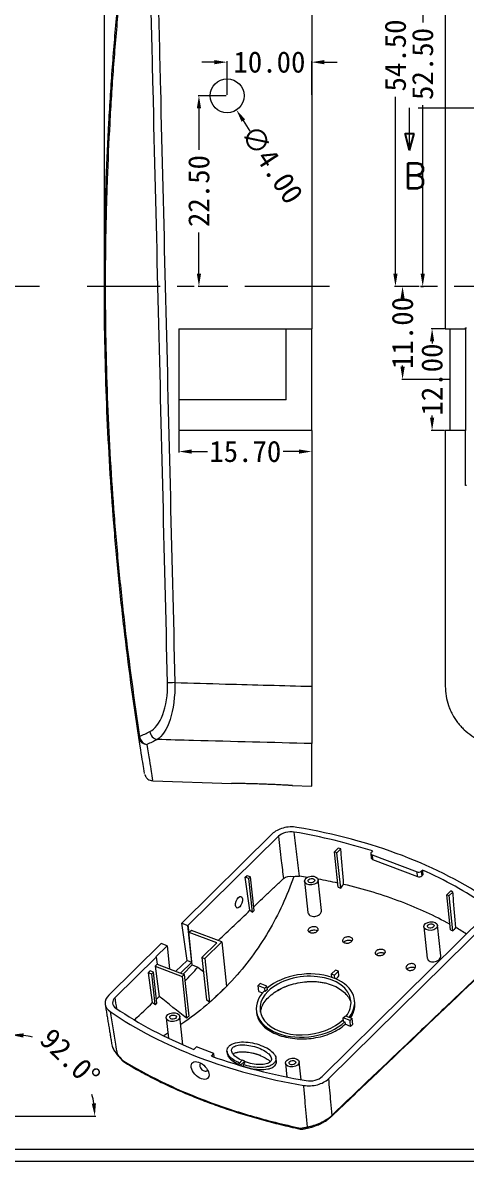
# Model space of a CAD drawing. Extents: x 25 to 585, y 188 to 465.
# Drawn here: x 164.3 to 216.7, y 188.1 to 322.5 of the extents above; entities that cross this region are included whole.
import ezdxf

# ---------------------------------------------------------------- set-up
doc = ezdxf.new("R2010")
doc.units = 0
doc.header["$MEASUREMENT"] = 0
doc.linetypes.add('PHANTOM', pattern=[2.5, 1.25, -0.25, 0.25, -0.25, 0.25, -0.25])
doc.layers.add('10', color=7, linetype='Continuous')
doc.layers.add('TOP', color=7, linetype='Continuous')
doc.styles.add('blockfont', font='simplex.shx', dxfattribs={"bigfont": 'bigfont'})
doc.dimstyles.new('1', dxfattribs={"dimtxt": 2.5, "dimasz": 1.5, "dimexe": 0.1, "dimexo": 0.1, "dimgap": 0.09, "dimtad": 0, "dimzin": 0, "dimdsep": 46, "dimtxsty": 'Standard', "dimcen": 0, "dimclrd": 4, "dimclre": 4, "dimclrt": 3, "dimadec": 1, "dimazin": 0, "dimtfac": 1, "dimtofl": 0, "dimtmove": 0, "dimatfit": 3, "dimfxl": 0.18, "dimtolj": 1, "dimtzin": 0, "dimlwd": 9, "dimlwe": 9, "dimarcsym": 0})

# ---------------------------------------------------------------- blocks, each defined once
blk = doc.blocks.new('ASSORTED_DRAFT4')
at = {"color": 13}
for p, q in [((235.38, 307.42, 235.38), (234.85, 309.42)), ((234.85, 309.42), (235.92, 309.42)), ((235.38, 307.42, 235.38), (235.92, 309.42))]:
    blk.add_line(p, q, dxfattribs=at)
blk = doc.blocks.new('*D101')
at = {"color": 4, "linetype": 'Continuous', "lineweight": 9}
for p, q in [((235.1, 343.87), (211.43, 343.87)), ((211.53, 342.37), (211.53, 322.5)), ((211.53, 292.87), (211.53, 312.74)), ((211.3, 291.37), (211.63, 291.37))]:
    blk.add_line(p, q, dxfattribs=at)
for points in [[(211.28, 342.37), (211.78, 342.37), (211.53, 343.87)], [(211.28, 292.87), (211.78, 292.87), (211.53, 291.37)]]:
    blk.add_solid(points, dxfattribs=at)
at = {"layer": 'Defpoints', "color": 0, "linetype": 'Continuous', "lineweight": 9}
for p in [(211.53, 343.87), (235.2, 343.87), (211.2, 291.37)]:
    blk.add_point(p, dxfattribs=at)
at = {"color": 3, "linetype": 'Continuous', "lineweight": 9, "insert": (211.53, 317.62), "char_height": 2.5, "attachment_point": 5, "rotation": 90}
blk.add_mtext('\\A1;52.50', dxfattribs=at)
blk = doc.blocks.new('*D103')
at = {"color": 4, "linetype": 'Continuous', "lineweight": 9}
for p, q in [((249.1, 345.87), (208.21, 345.87)), ((208.31, 344.37), (208.31, 323.5)), ((208.31, 292.87), (208.31, 313.74)), ((211.1, 291.37), (208.21, 291.37))]:
    blk.add_line(p, q, dxfattribs=at)
for points in [[(208.06, 344.37), (208.56, 344.37), (208.31, 345.87)], [(208.06, 292.87), (208.56, 292.87), (208.31, 291.37)]]:
    blk.add_solid(points, dxfattribs=at)
at = {"layer": 'Defpoints', "color": 0, "linetype": 'Continuous', "lineweight": 9}
for p in [(249.2, 345.87), (208.31, 291.37), (211.2, 291.37)]:
    blk.add_point(p, dxfattribs=at)
at = {"color": 3, "linetype": 'Continuous', "lineweight": 9, "insert": (208.31, 318.62), "char_height": 2.5, "attachment_point": 5, "rotation": 90}
blk.add_mtext('\\A1;54.50', dxfattribs=at)
blk = doc.blocks.new('*D108')
at = {"color": 4, "linetype": 'Continuous', "lineweight": 9}
for p, q in [((211.1, 291.37), (209.05, 291.37)), ((209.15, 289.87), (209.15, 289.71)), ((209.15, 281.87), (209.15, 282.03)), ((214.65, 280.37), (209.05, 280.37))]:
    blk.add_line(p, q, dxfattribs=at)
for points in [[(208.9, 289.87), (209.4, 289.87), (209.15, 291.37)], [(208.9, 281.87), (209.4, 281.87), (209.15, 280.37)]]:
    blk.add_solid(points, dxfattribs=at)
at = {"layer": 'Defpoints', "color": 0, "linetype": 'Continuous', "lineweight": 9}
for p in [(211.2, 291.37), (209.15, 280.37), (214.75, 280.37)]:
    blk.add_point(p, dxfattribs=at)
at = {"color": 3, "linetype": 'Continuous', "lineweight": 9, "insert": (209.15, 285.87), "char_height": 2.5, "attachment_point": 5, "rotation": 90}
blk.add_mtext('\\A1;11.00', dxfattribs=at)
blk = doc.blocks.new('*D109')
at = {"color": 4, "linetype": 'Continuous', "lineweight": 9}
for p, q in [((214.1, 286.37), (212.54, 286.37)), ((212.64, 284.87), (212.64, 284.62)), ((212.64, 275.87), (212.64, 276.11)), ((214.1, 274.37), (212.54, 274.37))]:
    blk.add_line(p, q, dxfattribs=at)
for points in [[(212.39, 284.87), (212.89, 284.87), (212.64, 286.37)], [(212.39, 275.87), (212.89, 275.87), (212.64, 274.37)]]:
    blk.add_solid(points, dxfattribs=at)
at = {"layer": 'Defpoints', "color": 0, "linetype": 'Continuous', "lineweight": 9}
for p in [(214.2, 286.37), (212.64, 274.37), (214.2, 274.37)]:
    blk.add_point(p, dxfattribs=at)
at = {"color": 3, "linetype": 'Continuous', "lineweight": 9, "insert": (212.64, 280.37), "char_height": 2.5, "attachment_point": 5, "rotation": 90}
blk.add_mtext('\\A1;12.00', dxfattribs=at)
blk = doc.blocks.new('*D122')
at = {"color": 4, "linetype": 'Continuous', "lineweight": 9}
blk.add_line((163.3, 193.43), (172.89, 193.43), dxfattribs=at)
for start, end in [(76.5782, 83.0347), (8.9653, 15.4218)]:
    blk.add_arc((163.2, 193.43), 9.6, start, end, dxfattribs=at)
for points in [[(164.35, 202.7), (164.37, 203.2), (162.86, 203.02)], [(172.92, 194.94), (172.43, 194.9), (172.79, 193.43)]]:
    blk.add_solid(points, dxfattribs=at)
at = {"layer": 'Defpoints', "color": 0, "linetype": 'Continuous', "lineweight": 9}
for p in [(162.63, 209.59), (171.45, 198.32), (157.98, 193.43), (163.2, 193.43), (163.2, 193.43)]:
    blk.add_point(p, dxfattribs=at)
at = {"color": 3, "linetype": 'Continuous', "lineweight": 9, "insert": (169.86, 200.33), "char_height": 2.5, "attachment_point": 5, "rotation": 316}
blk.add_mtext('\\A1;92.0°', dxfattribs=at)
blk = doc.blocks.new('*D123')
at = {"color": 4, "linetype": 'Continuous', "lineweight": 9}
for p, q in [((186.92, 317.83), (185.42, 317.83)), ((188.42, 313.97), (188.42, 317.93)), ((198.42, 313.97), (198.42, 317.93)), ((199.92, 317.83), (201.42, 317.83))]:
    blk.add_line(p, q, dxfattribs=at)
for points in [[(186.92, 318.08), (186.92, 317.58), (188.42, 317.83)], [(199.92, 318.08), (199.92, 317.58), (198.42, 317.83)]]:
    blk.add_solid(points, dxfattribs=at)
at = {"layer": 'Defpoints', "color": 0, "linetype": 'Continuous', "lineweight": 9}
for p in [(188.42, 317.83), (188.42, 313.87), (198.42, 313.87)]:
    blk.add_point(p, dxfattribs=at)
at = {"color": 3, "linetype": 'Continuous', "lineweight": 9, "insert": (193.42, 317.83), "char_height": 2.5, "attachment_point": 5}
blk.add_mtext('\\A1;10.00', dxfattribs=at)
blk = doc.blocks.new('*D124')
at = {"color": 4, "linetype": 'Continuous', "lineweight": 9}
for p, q in [((188.32, 313.87), (184.99, 313.87)), ((185.09, 312.37), (185.09, 307.5)), ((185.09, 292.87), (185.09, 297.74)), ((188.32, 291.37), (184.99, 291.37))]:
    blk.add_line(p, q, dxfattribs=at)
for points in [[(184.84, 312.37), (185.34, 312.37), (185.09, 313.87)], [(184.84, 292.87), (185.34, 292.87), (185.09, 291.37)]]:
    blk.add_solid(points, dxfattribs=at)
at = {"layer": 'Defpoints', "color": 0, "linetype": 'Continuous', "lineweight": 9}
for p in [(188.42, 313.87), (185.09, 291.37), (188.42, 291.37)]:
    blk.add_point(p, dxfattribs=at)
at = {"color": 3, "linetype": 'Continuous', "lineweight": 9, "insert": (185.09, 302.62), "char_height": 2.5, "attachment_point": 5, "rotation": 90}
blk.add_mtext('\\A1;22.50', dxfattribs=at)
blk = doc.blocks.new('*D125')
at = {"color": 4, "linetype": 'Continuous', "lineweight": 9}
blk.add_line((191.16, 309.69), (190.34, 310.94), dxfattribs=at)
blk.add_solid([(190.55, 311.08), (190.13, 310.8), (189.51, 312.2)], dxfattribs=at)
at = {"layer": 'Defpoints', "color": 0, "linetype": 'Continuous', "lineweight": 9}
for p in [(187.32, 315.54), (189.51, 312.2)]:
    blk.add_point(p, dxfattribs=at)
at = {"color": 3, "linetype": 'Continuous', "lineweight": 9, "insert": (193.72, 305.78), "char_height": 2.5, "attachment_point": 5, "rotation": 303.2637}
blk.add_mtext('\\A1;∅4.00', dxfattribs=at)
blk = doc.blocks.new('*D126')
at = {"color": 4, "linetype": 'Continuous', "lineweight": 9}
for p, q in [((182.72, 274.27), (182.72, 271.77)), ((198.42, 274.27), (198.42, 271.77)), ((184.22, 271.87), (186.1, 271.87)), ((196.92, 271.87), (195.03, 271.87))]:
    blk.add_line(p, q, dxfattribs=at)
for points in [[(184.22, 272.12), (184.22, 271.62), (182.72, 271.87)], [(196.92, 272.12), (196.92, 271.62), (198.42, 271.87)]]:
    blk.add_solid(points, dxfattribs=at)
at = {"layer": 'Defpoints', "color": 0, "linetype": 'Continuous', "lineweight": 9}
for p in [(182.72, 274.37), (198.42, 274.37), (182.72, 271.87)]:
    blk.add_point(p, dxfattribs=at)
at = {"color": 3, "linetype": 'Continuous', "lineweight": 9, "insert": (190.57, 271.87), "char_height": 2.5, "attachment_point": 5}
blk.add_mtext('\\A1;15.70', dxfattribs=at)
blk = doc.blocks.new('*D127')
at = {"color": 4, "linetype": 'Continuous', "lineweight": 9}
for p, q in [((173.92, 290.61), (173.92, 352.69)), ((175.42, 352.59), (181.29, 352.59)), ((196.92, 352.59), (191.05, 352.59)), ((198.42, 350.47), (198.42, 352.69))]:
    blk.add_line(p, q, dxfattribs=at)
for points in [[(175.42, 352.84), (175.42, 352.34), (173.92, 352.59)], [(196.92, 352.84), (196.92, 352.34), (198.42, 352.59)]]:
    blk.add_solid(points, dxfattribs=at)
at = {"layer": 'Defpoints', "color": 0, "linetype": 'Continuous', "lineweight": 9}
for p in [(173.92, 352.59), (198.42, 350.37), (173.92, 290.51)]:
    blk.add_point(p, dxfattribs=at)
at = {"color": 3, "linetype": 'Continuous', "lineweight": 9, "insert": (186.17, 352.59), "char_height": 2.5, "attachment_point": 5}
blk.add_mtext('\\A1;24.50', dxfattribs=at)

msp = doc.modelspace()

# ---------------------------------------------------------------- linework, layer by layer
at = {"color": 7, "linetype": 'Continuous', "lineweight": 9}
for p, q in [((26.831, 189.515), (319.989, 189.515)), ((25.422, 188.106), (321.398, 188.106))]:
    msp.add_line(p, q, dxfattribs=at)
at = {"layer": '10', "color": 7, "linetype": 'Continuous', "lineweight": 9}
for p, q in [((198.416, 338.577), (198.416, 286.368)), ((214.202, 338.577), (214.202, 286.368)), ((182.716, 286.368), (198.416, 286.368)), ((182.716, 286.368), (182.716, 274.368)), ((195.416, 277.968), (195.416, 286.368)), ((198.416, 274.369), (198.416, 286.369)), ((214.202, 286.368), (216.602, 286.368)), ((214.751, 286.368), (214.751, 274.368)), ((216.602, 286.468), (216.704, 286.468)), ((216.602, 286.368), (216.602, 286.468)), ((216.602, 286.368), (216.602, 274.368)), ((195.416, 277.968), (182.716, 277.968)), ((198.416, 274.368), (182.716, 274.368)), ((198.416, 274.368), (198.416, 244.159)), ((214.202, 274.368), (214.202, 244.159)), ((216.602, 274.368), (214.202, 274.368)), ((216.602, 267.868), (216.602, 274.368)), ((216.704, 267.868), (216.602, 267.868)), ((198.416, 232.368), (198.416, 237.394)), ((179.623, 233.024), (188.982, 232.697)), ((196.087, 232.449), (198.416, 232.368)), ((193.743, 226.737), (183.07, 216.218)), ((194.48, 226.455), (183.828, 215.957)), ((201.105, 224.616), (201.537, 225.042)), ((201.4, 224.503), (201.105, 224.616)), ((201.543, 220.466), (201.105, 224.616)), ((201.863, 224.96), (201.4, 224.503)), ((201.838, 220.354), (201.4, 224.503)), ((205.401, 224.44), (205.459, 223.887)), ((205.599, 224.724), (205.464, 224.59)), ((205.554, 224.276), (210.862, 222.255)), ((205.554, 224.276), (205.613, 223.723)), ((205.613, 223.723), (210.921, 221.702)), ((190.57, 221.644), (190.774, 221.845)), ((190.774, 221.845), (191.185, 221.689)), ((210.921, 221.702), (210.862, 222.255)), ((211.361, 222.344), (211.497, 222.478)), ((211.361, 222.344), (211.42, 221.792)), ((211.42, 221.792), (211.541, 221.911)), ((191.123, 217.721), (190.57, 221.644)), ((190.981, 221.487), (190.57, 221.644)), ((191.185, 221.689), (190.981, 221.487)), ((191.403, 217.497), (190.981, 221.487)), ((191.608, 217.692), (191.185, 221.689)), ((197.581, 221.146), (197.971, 217.456)), ((199.572, 217.716), (199.192, 221.316)), ((201.543, 220.466), (201.838, 220.354)), ((214.838, 220.02), (214.374, 219.564)), ((214.374, 219.564), (214.669, 219.451)), ((214.813, 215.414), (214.374, 219.564)), ((214.669, 219.451), (215.102, 219.877)), ((215.108, 215.302), (214.669, 219.451)), ((199.654, 198.115), (218.954, 217.137)), ((200.391, 197.834), (219.693, 216.857)), ((183.07, 216.218), (183.778, 215.948)), ((183.691, 211.817), (183.07, 216.218)), ((183.778, 215.948), (183.798, 215.969)), ((184.237, 211.609), (183.778, 215.948)), ((183.798, 215.969), (183.828, 215.957)), ((184.295, 211.27), (183.798, 215.969)), ((183.947, 215.116), (183.828, 215.957)), ((184.192, 215.358), (183.947, 215.116)), ((187.189, 213.882), (183.947, 215.116)), ((187.788, 213.989), (184.192, 215.358)), ((211.676, 215.779), (212.066, 212.09)), ((213.668, 212.349), (213.287, 215.95)), ((214.813, 215.414), (215.108, 215.302)), ((180.617, 213.8), (174.441, 207.714)), ((181.325, 213.531), (180.617, 213.8)), ((185.451, 212.169), (187.189, 213.882)), ((185.805, 212.035), (187.788, 213.989)), ((187.788, 213.989), (188.342, 208.746)), ((179.996, 212.221), (181.325, 213.531)), ((181.325, 213.531), (181.612, 210.81)), ((180.026, 212.21), (175.18, 207.433)), ((180.144, 211.369), (179.899, 211.127)), ((179.899, 211.127), (180.402, 207.561)), ((179.899, 211.127), (183.111, 209.904)), ((180.026, 212.21), (179.996, 212.221)), ((180.026, 212.21), (180.144, 211.369)), ((180.144, 211.369), (183.357, 210.146)), ((183.691, 211.817), (182.375, 210.52)), ((184.237, 211.609), (182.921, 210.312)), ((183.211, 210.201), (184.295, 211.27)), ((183.691, 211.817), (184.237, 211.609)), ((184.295, 211.27), (184.972, 211.012)), ((185.451, 212.169), (185.981, 207.152)), ((185.451, 212.169), (185.805, 212.035)), ((185.805, 212.035), (186.352, 206.856)), ((179.122, 210.361), (179.327, 210.563)), ((179.621, 206.822), (179.122, 210.361)), ((179.122, 210.361), (179.533, 210.205)), ((179.738, 210.406), (179.327, 210.563)), ((179.533, 210.205), (179.738, 210.406)), ((179.916, 206.586), (179.533, 210.205)), ((180.121, 206.781), (179.738, 210.406)), ((183.357, 210.146), (183.111, 209.904)), ((183.111, 209.904), (183.633, 204.975)), ((183.357, 210.146), (183.879, 205.209)), ((201.221, 210.67), (200.751, 210.206)), ((200.751, 210.206), (201.105, 210.072)), ((200.795, 209.792), (200.751, 210.206)), ((201.149, 209.657), (200.795, 209.792)), ((201.105, 210.072), (201.575, 210.535)), ((201.149, 209.657), (201.105, 210.072)), ((201.167, 209.675), (201.149, 209.657)), ((201.575, 210.535), (201.221, 210.67)), ((201.634, 209.979), (201.575, 210.535)), ((192.334, 209.082), (192.088, 208.84)), ((192.161, 208.149), (192.088, 208.84)), ((192.088, 208.84), (192.885, 208.537)), ((193.13, 208.779), (192.334, 209.082)), ((192.885, 208.537), (193.13, 208.779)), ((192.928, 208.122), (192.885, 208.537)), ((193.174, 208.364), (192.928, 208.122)), ((193.174, 208.364), (193.13, 208.779)), ((192.161, 208.149), (192.609, 207.979)), ((192.928, 208.122), (192.784, 208.177)), ((203.51, 206.818), (203.48, 207.094)), ((191.881, 205.867), (191.91, 205.591)), ((181.227, 205.028), (181.481, 202.627)), ((183.192, 201.848), (182.838, 205.198)), ((202.144, 205.012), (202.389, 205.254)), ((202.94, 204.709), (202.144, 205.012)), ((202.188, 204.597), (202.144, 205.012)), ((202.188, 204.597), (202.332, 204.542)), ((202.332, 204.542), (202.361, 204.266)), ((203.013, 204.018), (202.361, 204.266)), ((202.389, 205.254), (203.185, 204.95)), ((203.185, 204.95), (202.94, 204.709)), ((203.013, 204.018), (202.94, 204.709)), ((203.258, 204.259), (203.185, 204.95)), ((184.791, 201.597), (184.494, 201.303)), ((186.856, 200.811), (184.791, 201.597)), ((186.558, 200.518), (186.856, 200.811)), ((186.9, 200.396), (186.856, 200.811)), ((190.209, 200.02), (189.8, 199.617)), ((189.8, 199.617), (190.095, 199.505)), ((189.818, 199.451), (189.8, 199.617)), ((190.095, 199.505), (190.504, 199.908)), ((190.11, 199.366), (190.095, 199.505)), ((190.504, 199.908), (190.209, 200.02)), ((190.524, 199.714), (190.322, 199.515)), ((190.524, 199.714), (190.504, 199.908)), ((195.322, 199.661), (195.494, 198.041)), ((197.156, 197.723), (196.933, 199.832))]:
    msp.add_line(p, q, dxfattribs=at)
at = {"layer": '10', "color": 1, "linetype": 'Continuous', "lineweight": 9}
msp.add_line((209.983, 307.424), (209.983, 312.424), dxfattribs=at)
at = {"layer": '10', "color": 1, "linetype": 'PHANTOM', "lineweight": 9, "ltscale": 8.617742}
msp.add_line((210.992, 312.424), (304.624, 312.424), dxfattribs=at)
at = {"layer": '10', "color": 1, "linetype": 'PHANTOM', "lineweight": 9, "ltscale": 8}
for p, q in [((166.254, 291.368), (72.193, 291.368)), ((200.512, 291.368), (171.866, 291.368)), ((305.26, 291.368), (211.199, 291.368))]:
    msp.add_line(p, q, dxfattribs=at)
at = {"layer": '10', "color": 7, "linetype": 'Continuous', "lineweight": 9}
msp.add_circle((188.416, 313.868), 2, dxfattribs=at)
for centre, start, end in [((176.348, 200.185), 222.10396, 238.27142), ((197.21, 192.242), 257.97641, 281.53135)]:
    msp.add_arc(centre, 0.36, start, end, dxfattribs=at)
for centre, major_axis, ratio, start_param, end_param in [((182.282, 244.595), (1, 0.024), 0.0008516, 1.6056925, 2.6868675), ((178.98, 238.264), (-0.988, -0.152), 0.2540678, 5.8117984, 6.2831853), ((178.98, 238.264), (-0.988, -0.152), 0.9710424, 0, 1.3874694), ((178.98, 238.264), (0.421, -0.907), 0.8824006, 4.3457062, 5.7604346), ((180.19, 238.848), (0.449, -0.894), 0.8796566, 4.3186719, 5.7261299), ((178.02, 193.513), (-54.479, -5.761), 0.6355119, 3.7813758, 4.2968438), ((178.02, 193.513), (-53.583, -5.666), 0.6355119, 4.1059726, 4.2968277), ((178.108, 192.684), (-53.545, -5.662), 0.6355119, 4.1867369, 4.1934999), ((205.759, 224.478), (-0.358, -0.038), 0.6355119, 5.6099061, 7.1807025), ((205.817, 223.925), (0.358, 0.038), 0.6355119, 3.1415962, 4.0391098), ((211.066, 222.457), (-0.358, -0.038), 0.6355119, 0.8975172, 2.4683135), ((211.125, 221.904), (0.358, 0.038), 0.6355119, 4.0391098, 5.6099061), ((178.02, 193.513), (-53.583, -5.666), 0.6355119, 3.781392, 3.972247), ((181.065, 304.727), (44.512, 116.913), 0.4814396, 4.1043937, 4.1094798), ((189.825, 218.674), (0.237, 0.68), 0.5033326, 3.9385227, 10.221708), ((178.108, 192.684), (-53.545, -5.662), 0.6355119, 3.8847197, 3.8914827), ((194.335, 299.675), (44.512, 116.913), 0.4814396, 4.1043937, 4.1090324), ((197.681, 206.481), (5.8, 0.613), 0.6355119, 0.9345627, 2.3957913), ((197.681, 206.481), (5.37, 0.568), 0.6355119, 0, 2.4683134), ((197.681, 206.481), (5.8, 0.613), 0.6355119, 5.7352339, 7.1436569), ((187.729, 302.19), (44.512, 116.913), 0.4814396, 4.0009043, 4.0057083), ((197.681, 206.481), (5.8, 0.613), 0.6355119, 2.505359, 5.5728606), ((197.681, 206.481), (5.37, 0.568), 0.6355119, 2.4683134, 5.6285594), ((197.681, 206.481), (5.37, 0.568), 0.6355119, 5.7452892, 6.2831853), ((216.114, 231.057), (-54.479, -5.761), 0.6355119, 0.6397831, 1.1552512), ((216.114, 231.057), (-53.583, -5.666), 0.6355119, 0.6397993, 0.8741305), ((192.978, 300.191), (-44.512, -116.913), 0.4814396, 0.8094146, 0.8128678), ((175.694, 200.918), (0.27, 0.238), 0.2821365, 2.6644381, 3.1411913), ((216.114, 231.057), (-53.583, -5.666), 0.6355119, 0.9209038, 1.155235), ((176.348, 200.185), (0.267, 0.241), 0.2731403, 2.6535507, 3.1464738), ((176.348, 200.185), (-0.189, -0.306), 0.6331275, 5.6610911, 6.3076534), ((185.641, 199.193), (-0.392, 0.397), 0.6036062, 0, 3.3855345), ((185.641, 199.193), (-0.392, 0.397), 0.6036062, 5.9321876, 6.2831853), ((200.491, 193.638), (0.248, -0.261), 0.6193339, 6.2669986, 6.9075434), ((198.032, 192.414), (0.075, -0.352), 0.5648666, 5.3088188, 6.2978447), ((197.21, 192.242), (-0.075, -0.352), 0.3018691, 5.4931312, 6.2809122), ((197.21, 192.242), (0.072, -0.353), 0.5765049, 5.3061296, 6.2931907)]:
    msp.add_ellipse(centre, major_axis=major_axis, ratio=ratio, start_param=start_param, end_param=end_param, dxfattribs=at)
for centre, major_axis in [((198.386, 221.231), (-0.806, -0.085)), ((198.386, 221.231), (-0.394, -0.042)), ((212.482, 215.864), (0.806, 0.085)), ((212.482, 215.864), (0.394, 0.042)), ((182.032, 205.113), (0.806, 0.085)), ((182.032, 205.113), (0.394, 0.042)), ((196.128, 199.746), (-0.806, -0.085)), ((196.128, 199.746), (-0.394, -0.042))]:
    msp.add_ellipse(centre, major_axis=major_axis, ratio=0.6355119, dxfattribs=at)
for points, knots in [([(177.992, 238.111), (177.333, 242.394), (176.748, 246.72), (176.115, 252.187), (175.993, 253.282), (175.76, 255.473), (175.426, 258.761), (175.139, 262.054), (174.627, 268.645), (174.368, 273.048), (174.017, 281.871), (173.925, 286.291), (173.913, 292.933), (173.93, 295.15), (173.987, 298.477), (174.011, 299.587), (174.07, 301.808), (174.105, 302.919), (174.226, 306.252), (174.327, 308.466), (174.571, 312.88), (174.714, 315.081), (175.038, 319.456), (175.22, 321.63), (175.623, 325.955), (175.843, 328.105), (176.321, 332.381), (176.578, 334.506), (177.13, 338.733), (177.423, 340.835), (177.734, 342.919)], [0, 0, 0, 0, 0.125, 0.125, 0.15625, 0.15625, 0.1875, 0.25, 0.25, 0.375, 0.375, 0.5, 0.5, 0.5625, 0.5625, 0.59375, 0.59375, 0.625, 0.625, 0.6875, 0.6875, 0.75, 0.75, 0.8125, 0.8125, 0.875, 0.875, 0.9375, 0.9375, 1, 1, 1, 1]), ([(177.825, 342.744), (177.515, 340.667), (177.222, 338.572), (176.672, 334.358), (176.415, 332.238), (175.939, 327.976), (175.719, 325.832), (175.318, 321.52), (175.137, 319.352), (174.813, 314.99), (174.671, 312.795), (174.428, 308.394), (174.327, 306.186), (174.207, 302.863), (174.172, 301.755), (174.113, 299.541), (174.088, 298.434), (174.032, 295.116), (174.015, 292.906), (174.027, 286.282), (174.119, 281.875), (174.469, 273.077), (174.727, 268.687), (175.238, 262.115), (175.429, 259.926), (175.746, 256.646), (175.857, 255.553), (176.089, 253.368), (176.21, 252.276), (176.842, 246.825), (177.425, 242.511), (178.082, 238.242)], [0, 0, 0, 0, 0.0625, 0.0625, 0.125, 0.125, 0.1875, 0.1875, 0.25, 0.25, 0.3125, 0.3125, 0.375, 0.375, 0.40625, 0.40625, 0.4375, 0.4375, 0.5, 0.5, 0.625, 0.625, 0.75, 0.75, 0.8125, 0.8125, 0.84375, 0.84375, 0.875, 0.875, 1, 1, 1, 1]), ([(181.384, 244.573), (181.004, 260.154), (180.625, 275.735), (180.054, 299.106), (179.863, 306.896), (179.578, 318.581), (179.484, 322.477), (179.342, 328.319), (179.295, 330.267), (179.2, 334.162), (179.152, 336.11), (179.103, 338.057)], [0, 0, 0, 0, 0.5, 0.5, 0.75, 0.75, 0.875, 0.875, 0.9375, 0.9375, 1, 1, 1, 1]), ([(179.966, 338.08), (180.016, 336.132), (180.063, 334.185), (180.158, 330.289), (180.205, 328.342), (180.347, 322.499), (180.441, 318.604), (180.726, 306.918), (180.917, 299.128), (181.488, 275.756), (181.868, 260.176), (182.248, 244.595)], [0, 0, 0, 0, 0.0625, 0.0625, 0.125, 0.125, 0.25, 0.25, 0.5, 0.5, 1, 1, 1, 1]), ([(179.292, 238.826), (179.881, 239.122), (180.424, 239.802), (181.2, 241.832), (181.418, 243.184), (181.384, 244.573)], [0, 0, 0, 0, 0.5, 0.5, 1, 1, 1, 1]), ([(182.248, 244.595), (182.275, 242.993), (182.061, 241.431), (181.291, 239.048), (180.748, 238.234), (180.155, 237.881)], [0, 0, 0, 0, 0.5, 0.5, 1, 1, 1, 1]), ([(182.248, 244.595), (184.246, 244.541), (186.245, 244.487), (188.244, 244.433), (191.635, 244.342), (195.026, 244.25), (198.416, 244.159)], [0, 0, 0, 0, 0.3708715, 0.3708715, 0.3708715, 1, 1, 1, 1]), ([(198.416, 244.159), (198.416, 242.614), (198.416, 241.112), (198.416, 238.671), (198.416, 237.788), (198.416, 237.394)], [0, 0, 0, 0, 0.5, 0.5, 1, 1, 1, 1]), ([(214.202, 244.159), (214.202, 243.773), (214.234, 243.392), (214.358, 242.641), (214.451, 242.27), (214.637, 241.722), (214.707, 241.543), (214.859, 241.192), (214.943, 241.02), (215.213, 240.517), (215.42, 240.196), (215.772, 239.739), (215.896, 239.591), (216.154, 239.307), (216.288, 239.172), (216.706, 238.782), (217.005, 238.546), (217.485, 238.226), (217.651, 238.126), (217.987, 237.941), (218.158, 237.855), (218.681, 237.621), (219.041, 237.493), (219.415, 237.394)], [0, 0, 0, 0, 0.125, 0.125, 0.25, 0.25, 0.3125, 0.3125, 0.375, 0.375, 0.5, 0.5, 0.5625, 0.5625, 0.625, 0.625, 0.75, 0.75, 0.8125, 0.8125, 0.875, 0.875, 1, 1, 1, 1]), ([(178.672, 233.865), (178.673, 233.861), (178.674, 233.855), (178.672, 233.867), (178.613, 234.22), (178.381, 235.637), (178.21, 236.694), (177.992, 238.111)], [0, 0, 0, 0, 0.0188938, 0.0188938, 0.5094469, 0.5094469, 1, 1, 1, 1]), ([(198.416, 237.394), (193.754, 237.518), (189.092, 237.642), (184.43, 237.767), (183.005, 237.804), (181.58, 237.842), (180.155, 237.881)], [0, 0, 0, 0, 0.7658742, 0.7658742, 0.7658742, 1, 1, 1, 1]), ([(178.945, 237.292), (179.163, 235.87), (179.334, 234.808), (179.564, 233.387), (179.623, 233.032), (179.624, 233.028), (179.626, 233.02), (179.624, 233.029)], [0, 0, 0, 0, 0.498862, 0.498862, 0.997724, 0.997724, 1, 1, 1, 1]), ([(178.695, 233.755), (178.696, 233.751), (178.701, 233.734), (178.716, 233.685), (178.759, 233.579), (178.839, 233.438), (178.978, 233.276), (179.18, 233.13), (179.409, 233.039), (179.561, 233.03), (179.622, 233.032)], [0, 0, 0, 0, 0.0703738, 0.1791184, 0.2597421, 0.3813163, 0.5151816, 0.6938314, 0.8786509, 1, 1, 1, 1]), ([(196.137, 232.448), (196.116, 232.449), (196.081, 232.451), (196.058, 232.452), (195.972, 232.457), (195.892, 232.462), (195.741, 232.47), (195.684, 232.473), (195.562, 232.48), (195.496, 232.483), (195.286, 232.495), (195.129, 232.503), (194.865, 232.516), (194.774, 232.521), (194.585, 232.53), (194.391, 232.539), (194.185, 232.549), (193.973, 232.558), (193.863, 232.563), (193.532, 232.577), (193.306, 232.586), (192.845, 232.604), (192.607, 232.613), (192.141, 232.628), (191.911, 232.636), (191.569, 232.646), (191.456, 232.649), (191.234, 232.655), (191.126, 232.658), (190.809, 232.666), (190.608, 232.67), (190.225, 232.678), (190.051, 232.682), (189.813, 232.686), (189.738, 232.687), (189.596, 232.69), (189.529, 232.691), (189.346, 232.694), (189.244, 232.695), (189.123, 232.697), (189.088, 232.697), (189.029, 232.698), (189.006, 232.698), (188.961, 232.699), (188.942, 232.699), (188.949, 232.699)], [0, 0, 0, 0, 0.0464371, 0.0776683, 0.0776683, 0.1401307, 0.1401307, 0.1713619, 0.1713619, 0.2025931, 0.2025931, 0.2650554, 0.2650554, 0.2962866, 0.2962866, 0.3275178, 0.358749, 0.358749, 0.3899802, 0.3899802, 0.4524425, 0.4524425, 0.5149049, 0.5149049, 0.5773673, 0.5773673, 0.6085985, 0.6085985, 0.6398297, 0.6398297, 0.702292, 0.702292, 0.7647544, 0.7647544, 0.7959856, 0.7959856, 0.8272168, 0.8272168, 0.8896792, 0.8896792, 0.9209103, 0.9209103, 0.9521415, 0.9521415, 1, 1, 1, 1]), ([(196.663, 227.514), (196.142, 227.603), (195.572, 227.574), (194.519, 227.294), (194.059, 227.048), (193.743, 226.737)], [0, 0, 0, 0, 0.5, 0.5, 1, 1, 1, 1]), ([(196.357, 226.955), (196.022, 227.012), (195.656, 226.994), (194.979, 226.814), (194.683, 226.655), (194.48, 226.455)], [0, 0, 0, 0, 0.5, 0.5, 1, 1, 1, 1]), ([(194.48, 226.455), (194.594, 225.495), (194.709, 224.534), (194.823, 223.573), (194.907, 222.871), (194.99, 222.168), (195.074, 221.465)], [0, 0, 0, 0, 0.5774846, 0.5774846, 0.5774846, 1, 1, 1, 1]), ([(196.982, 221.746), (196.88, 222.602), (196.777, 223.459), (196.674, 224.316), (196.568, 225.195), (196.463, 226.075), (196.357, 226.955)], [0, 0, 0, 0, 0.4932795, 0.4932795, 0.4932795, 1, 1, 1, 1]), ([(202.187, 220.781), (202.095, 221.965), (202.004, 223.148), (201.912, 224.331), (201.895, 224.541), (201.879, 224.751), (201.863, 224.96)], [0, 0, 0, 0, 0.8495656, 0.8495656, 0.8495656, 1, 1, 1, 1]), ([(196.287, 221.723), (195.9, 220.574), (195.446, 219.457), (194.443, 217.281), (193.89, 216.222), (192.072, 213.14), (190.646, 211.208), (188.155, 208.512), (187.269, 207.651), (185.412, 206.029), (184.438, 205.264), (183.269, 204.437), (183.119, 204.332), (182.967, 204.228)], [0, 0, 0, 0, 0.162681, 0.162681, 0.325362, 0.325362, 0.6507239, 0.6507239, 0.8134049, 0.8134049, 0.9760859, 0.9760859, 1, 1, 1, 1]), ([(196.287, 221.723), (196.404, 221.746), (196.521, 221.76), (196.696, 221.765), (196.754, 221.765), (196.869, 221.759), (196.926, 221.754), (196.982, 221.746)], [0, 0, 0, 0, 0.5, 0.5, 0.75, 0.75, 1, 1, 1, 1]), ([(211.497, 222.478), (211.499, 222.454), (211.501, 222.43), (211.503, 222.405), (211.516, 222.241), (211.528, 222.076), (211.541, 221.911)], [0, 0, 0, 0, 0.1282677, 0.1282677, 0.1282677, 1, 1, 1, 1]), ([(191.561, 218.136), (192.108, 218.654), (192.655, 219.172), (193.513, 219.986), (193.825, 220.282), (194.45, 220.874), (194.762, 221.17), (195.074, 221.465)], [0, 0, 0, 0, 0.4668888, 0.4668888, 0.7334444, 0.7334444, 1, 1, 1, 1]), ([(214.753, 216.068), (212.952, 217.056), (211.046, 217.935), (206.867, 219.53), (204.563, 220.229), (202.187, 220.781)], [0, 0, 0, 0, 0.4816891, 0.4816891, 1, 1, 1, 1]), ([(215.426, 215.691), (215.334, 216.878), (215.242, 218.064), (215.15, 219.25), (215.134, 219.459), (215.118, 219.668), (215.102, 219.877)], [0, 0, 0, 0, 0.8501749, 0.8501749, 0.8501749, 1, 1, 1, 1]), ([(197.971, 217.456), (197.973, 217.435), (197.977, 217.415), (198.02, 217.252), (198.143, 217.129), (198.494, 216.995), (198.715, 216.986), (199.128, 217.086), (199.316, 217.194), (199.435, 217.332)], [0, 0, 0, 0, 0.0448142, 0.0448142, 0.3632095, 0.3632095, 0.6816047, 0.6816047, 1, 1, 1, 1]), ([(198.145, 215.638), (198.103, 215.599), (198.07, 215.556), (198.047, 215.512), (198.024, 215.468), (198.011, 215.422), (198.009, 215.377), (198.006, 215.33), (198.016, 215.284), (198.036, 215.242), (198.056, 215.202), (198.086, 215.166), (198.123, 215.134), (198.162, 215.102), (198.211, 215.074), (198.265, 215.054), (198.318, 215.035), (198.377, 215.023), (198.439, 215.018), (198.5, 215.013), (198.565, 215.016), (198.629, 215.026), (198.693, 215.036), (198.757, 215.054), (198.816, 215.079), (198.873, 215.103), (198.927, 215.133), (198.972, 215.168), (199.02, 215.204), (199.06, 215.246), (199.089, 215.29), (199.118, 215.333), (199.137, 215.378), (199.145, 215.423), (199.154, 215.47), (199.152, 215.517), (199.139, 215.56), (199.125, 215.603), (199.101, 215.643), (199.068, 215.678), (199.035, 215.713), (198.992, 215.744), (198.943, 215.768), (198.893, 215.792), (198.835, 215.81), (198.774, 215.819), (198.716, 215.828), (198.653, 215.83), (198.59, 215.824), (198.526, 215.819), (198.46, 215.805), (198.398, 215.784), (198.339, 215.764), (198.282, 215.737), (198.232, 215.705), (198.2, 215.684), (198.171, 215.662), (198.145, 215.638)], [0, 0, 0, 0, 0.0537386, 0.0537386, 0.0537386, 0.1073413, 0.1073413, 0.1073413, 0.1627794, 0.1627794, 0.1627794, 0.2152616, 0.2152616, 0.2152616, 0.2696377, 0.2696377, 0.2696377, 0.3226667, 0.3226667, 0.3226667, 0.3759316, 0.3759316, 0.3759316, 0.4301869, 0.4301869, 0.4301869, 0.4829524, 0.4829524, 0.4829524, 0.5378999, 0.5378999, 0.5378999, 0.5910393, 0.5910393, 0.5910393, 0.6457314, 0.6457314, 0.6457314, 0.6991891, 0.6991891, 0.6991891, 0.7527272, 0.7527272, 0.7527272, 0.8070023, 0.8070023, 0.8070023, 0.8592427, 0.8592427, 0.8592427, 0.9137671, 0.9137671, 0.9137671, 0.966474, 0.966474, 0.966474, 1, 1, 1, 1]), ([(198.108, 215.148), (198.16, 215.215), (198.234, 215.275), (198.457, 215.39), (198.623, 215.424), (198.903, 215.401), (199.016, 215.36), (199.096, 215.296)], [0, 0, 0, 0, 0.2619991, 0.2619991, 0.6670214, 0.6670214, 1, 1, 1, 1]), ([(202.219, 214.434), (202.177, 214.396), (202.144, 214.353), (202.121, 214.308), (202.098, 214.264), (202.085, 214.218), (202.083, 214.172), (202.08, 214.126), (202.09, 214.079), (202.11, 214.037), (202.13, 213.998), (202.16, 213.961), (202.198, 213.929), (202.236, 213.897), (202.285, 213.869), (202.339, 213.85), (202.392, 213.83), (202.452, 213.818), (202.513, 213.813), (202.575, 213.809), (202.64, 213.811), (202.703, 213.821), (202.767, 213.831), (202.831, 213.85), (202.89, 213.875), (202.947, 213.899), (203.001, 213.93), (203.046, 213.964), (203.094, 214.001), (203.134, 214.043), (203.163, 214.087), (203.192, 214.13), (203.211, 214.175), (203.219, 214.221), (203.228, 214.267), (203.226, 214.314), (203.213, 214.358), (203.199, 214.401), (203.175, 214.441), (203.142, 214.476), (203.109, 214.512), (203.066, 214.542), (203.017, 214.566), (202.967, 214.59), (202.909, 214.608), (202.848, 214.617), (202.789, 214.626), (202.727, 214.627), (202.664, 214.622), (202.599, 214.616), (202.533, 214.602), (202.472, 214.581), (202.413, 214.561), (202.356, 214.534), (202.306, 214.502), (202.274, 214.481), (202.245, 214.459), (202.219, 214.434)], [0, 0, 0, 0, 0.0537617, 0.0537617, 0.0537617, 0.107388, 0.107388, 0.107388, 0.162843, 0.162843, 0.162843, 0.2153251, 0.2153251, 0.2153251, 0.269693, 0.269693, 0.269693, 0.3226942, 0.3226942, 0.3226942, 0.3759376, 0.3759376, 0.3759376, 0.430182, 0.430182, 0.430182, 0.4829481, 0.4829481, 0.4829481, 0.5379115, 0.5379115, 0.5379115, 0.5910783, 0.5910783, 0.5910783, 0.6457915, 0.6457915, 0.6457915, 0.6992553, 0.6992553, 0.6992553, 0.7527893, 0.7527893, 0.7527893, 0.8070393, 0.8070393, 0.8070393, 0.8592535, 0.8592535, 0.8592535, 0.9137627, 0.9137627, 0.9137627, 0.9664675, 0.9664675, 0.9664675, 1, 1, 1, 1]), ([(202.181, 213.942), (202.195, 213.962), (202.212, 213.98), (202.328, 214.095), (202.475, 214.168), (202.789, 214.226), (202.952, 214.21), (203.11, 214.136), (203.142, 214.117), (203.17, 214.094)], [0, 0, 0, 0, 0.0742949, 0.0742949, 0.4791736, 0.4791736, 0.8840523, 0.8840523, 1, 1, 1, 1]), ([(206.077, 212.965), (206.036, 212.927), (206.002, 212.884), (205.98, 212.839), (205.957, 212.795), (205.944, 212.748), (205.942, 212.703), (205.939, 212.657), (205.948, 212.61), (205.969, 212.568), (205.989, 212.529), (206.019, 212.491), (206.056, 212.46), (206.095, 212.428), (206.144, 212.4), (206.198, 212.38), (206.251, 212.361), (206.31, 212.349), (206.372, 212.344), (206.433, 212.339), (206.498, 212.342), (206.562, 212.352), (206.626, 212.362), (206.69, 212.381), (206.749, 212.406), (206.806, 212.43), (206.859, 212.46), (206.905, 212.495), (206.953, 212.532), (206.993, 212.574), (207.022, 212.618), (207.051, 212.661), (207.07, 212.706), (207.078, 212.752), (207.087, 212.798), (207.085, 212.845), (207.071, 212.889), (207.058, 212.931), (207.034, 212.972), (207, 213.007), (206.967, 213.042), (206.925, 213.073), (206.876, 213.097), (206.826, 213.121), (206.768, 213.138), (206.707, 213.148), (206.648, 213.156), (206.585, 213.158), (206.523, 213.153), (206.458, 213.147), (206.392, 213.133), (206.331, 213.112), (206.271, 213.092), (206.215, 213.065), (206.165, 213.033), (206.133, 213.012), (206.103, 212.99), (206.077, 212.965)], [0, 0, 0, 0, 0.0537617, 0.0537617, 0.0537617, 0.107388, 0.107388, 0.107388, 0.162843, 0.162843, 0.162843, 0.2153251, 0.2153251, 0.2153251, 0.269693, 0.269693, 0.269693, 0.3226942, 0.3226942, 0.3226942, 0.3759376, 0.3759376, 0.3759376, 0.430182, 0.430182, 0.430182, 0.4829481, 0.4829481, 0.4829481, 0.5379115, 0.5379115, 0.5379115, 0.5910783, 0.5910783, 0.5910783, 0.6457915, 0.6457915, 0.6457915, 0.6992553, 0.6992553, 0.6992553, 0.7527893, 0.7527893, 0.7527893, 0.8070393, 0.8070393, 0.8070393, 0.8592535, 0.8592535, 0.8592535, 0.9137627, 0.9137627, 0.9137627, 0.9664675, 0.9664675, 0.9664675, 1, 1, 1, 1]), ([(206.04, 212.473), (206.054, 212.492), (206.07, 212.511), (206.187, 212.626), (206.334, 212.699), (206.648, 212.757), (206.811, 212.741), (206.969, 212.667), (207.001, 212.648), (207.029, 212.625)], [0, 0, 0, 0, 0.0742949, 0.0742949, 0.4791736, 0.4791736, 0.8840523, 0.8840523, 1, 1, 1, 1]), ([(200.739, 193.377), (202.523, 195.073), (207.915, 200.197), (214.299, 206.297), (218.899, 210.651), (219.892, 211.59)], [0, 0, 0, 0, 0.279493, 0.8445625, 1, 1, 1, 1]), ([(200.786, 193.516), (203.979, 196.551), (207.171, 199.587), (211.959, 204.14), (213.556, 205.658), (215.95, 207.935), (216.748, 208.694), (217.945, 209.832), (218.344, 210.212), (219.142, 210.971), (219.541, 211.35), (219.94, 211.729)], [0, 0, 0, 0, 0.5, 0.5, 0.75, 0.75, 0.875, 0.875, 0.9375, 0.9375, 1, 1, 1, 1]), ([(209.623, 211.164), (209.653, 211.207), (209.694, 211.247), (209.741, 211.282), (209.789, 211.317), (209.844, 211.348), (209.902, 211.372), (209.963, 211.396), (210.029, 211.414), (210.095, 211.423), (210.157, 211.432), (210.221, 211.433), (210.281, 211.427), (210.344, 211.421), (210.404, 211.408), (210.457, 211.386), (210.509, 211.366), (210.554, 211.338), (210.591, 211.305), (210.628, 211.273), (210.657, 211.234), (210.675, 211.193), (210.693, 211.151), (210.701, 211.105), (210.697, 211.06), (210.693, 211.015), (210.679, 210.969), (210.656, 210.926), (210.631, 210.881), (210.596, 210.837), (210.552, 210.799), (210.51, 210.761), (210.459, 210.728), (210.404, 210.701), (210.347, 210.673), (210.284, 210.651), (210.219, 210.638), (210.157, 210.624), (210.091, 210.618), (210.028, 210.62), (209.965, 210.621), (209.903, 210.63), (209.847, 210.647), (209.791, 210.663), (209.739, 210.688), (209.697, 210.718), (209.656, 210.746), (209.622, 210.781), (209.598, 210.819), (209.573, 210.859), (209.559, 210.903), (209.556, 210.948), (209.553, 210.992), (209.561, 211.038), (209.578, 211.082), (209.589, 211.11), (209.604, 211.138), (209.623, 211.164)], [0, 0, 0, 0, 0.0537504, 0.0537504, 0.0537504, 0.1073635, 0.1073635, 0.1073635, 0.1628381, 0.1628381, 0.1628381, 0.2153631, 0.2153631, 0.2153631, 0.269735, 0.269735, 0.269735, 0.3227244, 0.3227244, 0.3227244, 0.3759478, 0.3759478, 0.3759478, 0.4302049, 0.4302049, 0.4302049, 0.4830071, 0.4830071, 0.4830071, 0.5379922, 0.5379922, 0.5379922, 0.591138, 0.591138, 0.591138, 0.6458018, 0.6458018, 0.6458018, 0.6992144, 0.6992144, 0.6992144, 0.7527365, 0.7527365, 0.7527365, 0.8070469, 0.8070469, 0.8070469, 0.8593326, 0.8593326, 0.8593326, 0.9138668, 0.9138668, 0.9138668, 0.9665468, 0.9665468, 0.9665468, 1, 1, 1, 1]), ([(209.657, 210.753), (209.692, 210.798), (209.737, 210.84), (209.91, 210.959), (210.072, 211.011), (210.386, 211.023), (210.535, 210.982), (210.635, 210.907), (210.638, 210.905), (210.64, 210.903)], [0, 0, 0, 0, 0.1786627, 0.1786627, 0.5870343, 0.5870343, 0.9954059, 0.9954059, 1, 1, 1, 1]), ([(212.066, 212.09), (212.069, 212.069), (212.072, 212.048), (212.116, 211.885), (212.238, 211.762), (212.589, 211.628), (212.811, 211.619), (213.223, 211.719), (213.412, 211.827), (213.531, 211.966)], [0, 0, 0, 0, 0.0448142, 0.0448142, 0.3632095, 0.3632095, 0.6816047, 0.6816047, 1, 1, 1, 1]), ([(193.304, 207.45), (193.711, 207.851), (194.232, 208.211), (195.121, 208.648), (195.44, 208.779), (196.098, 208.999), (196.437, 209.088), (197.132, 209.227), (197.49, 209.274), (198.195, 209.323), (198.545, 209.325), (199.588, 209.261), (200.245, 209.124), (201.122, 208.79), (201.391, 208.66), (201.882, 208.36), (202.107, 208.19), (202.653, 207.669), (202.907, 207.279), (203.045, 206.868)], [0, 0, 0, 0, 0.1688833, 0.1688833, 0.2533249, 0.2533249, 0.3377665, 0.3377665, 0.4222081, 0.4222081, 0.5066498, 0.5066498, 0.675533, 0.675533, 0.7599747, 0.7599747, 0.8444163, 0.8444163, 1, 1, 1, 1]), ([(200.031, 209.134), (199.698, 209.201), (198.634, 209.341), (196.737, 209.208), (195.18, 208.686), (194.447, 208.302), (194.332, 208.237)], [0, 0, 0, 0, 0.1804559, 0.5542052, 0.9284609, 1, 1, 1, 1]), ([(174.441, 207.714), (174.126, 207.403), (173.97, 207.042), (174.025, 206.34), (174.236, 206.013), (174.596, 205.766)], [0, 0, 0, 0, 0.5, 0.5, 1, 1, 1, 1]), ([(175.18, 207.433), (174.976, 207.233), (174.876, 207.002), (174.912, 206.55), (175.047, 206.34), (175.279, 206.181)], [0, 0, 0, 0, 0.5, 0.5, 1, 1, 1, 1]), ([(192.356, 205.707), (192.375, 205.862), (192.411, 206.018), (192.614, 206.618), (192.897, 207.048), (193.304, 207.45)], [0, 0, 0, 0, 0.2598074, 0.2598074, 1, 1, 1, 1]), ([(174.596, 205.766), (174.807, 204.483), (175.018, 203.201), (175.23, 201.918), (175.294, 201.526), (175.359, 201.134), (175.424, 200.742)], [0, 0, 0, 0, 0.7658742, 0.7658742, 0.7658742, 1, 1, 1, 1]), ([(191.906, 205.631), (191.923, 205.475), (191.956, 205.321), (192.149, 204.729), (192.436, 204.309), (193.246, 203.588), (193.776, 203.278), (194.689, 202.93), (195.019, 202.831), (195.699, 202.677), (196.051, 202.622), (196.776, 202.553), (197.151, 202.54), (197.892, 202.559), (198.262, 202.591), (199.371, 202.755), (200.076, 202.951), (201.037, 203.367), (201.334, 203.523), (201.884, 203.87), (202.138, 204.062), (202.361, 204.266)], [0, 0, 0, 0, 0.0535904, 0.0535904, 0.2113254, 0.2113254, 0.3690603, 0.3690603, 0.4479278, 0.4479278, 0.5267952, 0.5267952, 0.6056627, 0.6056627, 0.6845301, 0.6845301, 0.8422651, 0.8422651, 0.9211325, 0.9211325, 1, 1, 1, 1]), ([(203.012, 205.017), (203.192, 205.289), (203.327, 205.572), (203.508, 206.188), (203.54, 206.527), (203.505, 206.858)], [0, 0, 0, 0, 0.4641236, 0.4641236, 1, 1, 1, 1]), ([(174.851, 201.645), (174.86, 201.616), (174.925, 201.434), (175.094, 201.099), (175.302, 200.819), (175.424, 200.68)], [0, 0, 0, 0, 0.0848615, 0.5320706, 1, 1, 1, 1]), ([(189.876, 199.692), (189.365, 199.92), (188.938, 200.205), (188.52, 200.699), (188.42, 200.893), (188.395, 201.195), (188.407, 201.297), (188.486, 201.499), (188.552, 201.598), (188.643, 201.688), (188.734, 201.777), (188.85, 201.858), (189.11, 201.99), (189.254, 202.042), (189.707, 202.161), (190.035, 202.192), (191.051, 202.18), (191.78, 202.029), (193.062, 201.541), (193.606, 201.207), (194.073, 200.655), (194.173, 200.461), (194.199, 200.16), (194.186, 200.057), (194.108, 199.856), (194.042, 199.757), (193.86, 199.577), (193.744, 199.497), (193.484, 199.365), (193.339, 199.312), (192.887, 199.193), (192.559, 199.162), (191.595, 199.173), (190.925, 199.303), (190.322, 199.515)], [0, 0, 0, 0, 0.1083696, 0.1083696, 0.1727637, 0.1727637, 0.2049608, 0.2049608, 0.2371578, 0.2371578, 0.2371578, 0.2693549, 0.2693549, 0.3015519, 0.3015519, 0.365946, 0.365946, 0.4947342, 0.4947342, 0.6235224, 0.6235224, 0.6879164, 0.6879164, 0.7201135, 0.7201135, 0.7523105, 0.7523105, 0.7845076, 0.7845076, 0.8167046, 0.8167046, 0.8810987, 0.8810987, 1, 1, 1, 1]), ([(190.182, 199.995), (189.735, 200.2), (189.367, 200.451), (189.026, 200.855), (188.953, 201.007), (188.929, 201.286), (188.978, 201.414), (189.085, 201.519), (189.192, 201.625), (189.357, 201.708), (189.776, 201.819), (190.031, 201.846), (190.872, 201.836), (191.536, 201.704), (192.694, 201.263), (193.181, 200.957), (193.568, 200.499), (193.641, 200.347), (193.665, 200.068), (193.615, 199.941), (193.508, 199.835)], [0, 0, 0, 0, 0.1414467, 0.1414467, 0.227302, 0.227302, 0.3131573, 0.3131573, 0.3131573, 0.3990127, 0.3990127, 0.484868, 0.484868, 0.6565787, 0.6565787, 0.8282893, 0.8282893, 0.9141447, 0.9141447, 1, 1, 1, 1]), ([(188.418, 200.841), (188.418, 200.837), (188.419, 200.834), (188.431, 200.638), (188.542, 200.45), (188.854, 200.109), (189.058, 199.952), (189.442, 199.717), (189.608, 199.629), (189.784, 199.547)], [0, 0, 0, 0, 0.0006532, 0.0006532, 0.3738572, 0.3738572, 0.7470611, 0.7470611, 1, 1, 1, 1]), ([(191.994, 200.709), (191.872, 200.746), (191.452, 200.857), (190.693, 200.987), (189.844, 200.986), (189.319, 200.858), (189.134, 200.779), (189.089, 200.758)], [0, 0, 0, 0, 0.1372108, 0.4596311, 0.7824052, 0.9446902, 1, 1, 1, 1]), ([(189.372, 200.905), (189.419, 200.924), (189.638, 200.994), (190.114, 201.047), (190.794, 201.009), (191.532, 200.87), (192.261, 200.642), (192.905, 200.342), (193.314, 200.068), (193.492, 199.899), (193.532, 199.857)], [0, 0, 0, 0, 0.0339072, 0.1466369, 0.2841475, 0.4441727, 0.6180194, 0.790779, 0.949907, 1, 1, 1, 1]), ([(176.081, 200.006), (178.937, 198.24), (182.133, 196.692), (187.435, 194.671), (189.288, 194.05), (193.097, 192.936), (195.06, 192.441), (197.082, 192.011)], [0, 0, 0, 0, 0.5, 0.5, 0.75, 0.75, 1, 1, 1, 1]), ([(176.167, 199.882), (176.332, 199.776), (177.043, 199.326), (178.375, 198.574), (180.168, 197.633), (182.041, 196.743), (183.99, 195.9), (186.017, 195.102), (188.115, 194.352), (190.274, 193.652), (192.48, 193.007), (194.734, 192.427), (196.288, 192.055), (197.101, 191.894), (197.134, 191.887)], [0, 0, 0, 0, 0.0297723, 0.1266239, 0.2230139, 0.3192455, 0.41561, 0.5123232, 0.6096423, 0.7068686, 0.8034371, 0.899659, 0.9958419, 1, 1, 1, 1]), ([(186.12, 198.872), (185.97, 199.145), (185.725, 199.408), (185.183, 199.775), (184.887, 199.876), (184.423, 199.851), (184.256, 199.726), (184.139, 199.323), (184.189, 199.047), (184.477, 198.501), (184.717, 198.23), (185.254, 197.856), (185.55, 197.756), (186.024, 197.787), (186.196, 197.918), (186.318, 198.324), (186.269, 198.598), (186.12, 198.872)], [0, 0, 0, 0, 0.125, 0.125, 0.25, 0.25, 0.375, 0.375, 0.5, 0.5, 0.625, 0.625, 0.75, 0.75, 0.875, 0.875, 1, 1, 1, 1]), ([(190.337, 199.323), (190.624, 199.221), (190.924, 199.136), (191.553, 199.002), (191.888, 198.953), (192.568, 198.917), (192.918, 198.93), (193.412, 199.033), (193.566, 199.08), (193.843, 199.208), (193.962, 199.286), (194.212, 199.533), (194.271, 199.727), (194.245, 199.911)], [0, 0, 0, 0, 0.203252, 0.203252, 0.4065041, 0.4065041, 0.6097561, 0.6097561, 0.7113821, 0.7113821, 0.8130081, 0.8130081, 1, 1, 1, 1]), ([(193.508, 199.835), (193.401, 199.73), (193.237, 199.646), (192.818, 199.536), (192.563, 199.509), (191.726, 199.519), (191.069, 199.649), (190.493, 199.866)], [0, 0, 0, 0, 0.251004, 0.251004, 0.5020081, 0.5020081, 1, 1, 1, 1]), ([(197.471, 197.056), (197.992, 196.968), (198.562, 196.996), (199.615, 197.277), (200.075, 197.523), (200.391, 197.834)], [0, 0, 0, 0, 0.5, 0.5, 1, 1, 1, 1]), ([(197.777, 197.615), (198.112, 197.559), (198.478, 197.577), (199.155, 197.757), (199.451, 197.915), (199.654, 198.115)], [0, 0, 0, 0, 0.5, 0.5, 1, 1, 1, 1]), ([(200.391, 197.834), (200.474, 196.928), (200.557, 196.023), (200.64, 195.117), (200.689, 194.584), (200.737, 194.05), (200.786, 193.516)], [0, 0, 0, 0, 0.6291285, 0.6291285, 0.6291285, 1, 1, 1, 1]), ([(197.909, 192.181), (197.815, 193.235), (197.72, 194.29), (197.625, 195.344), (197.574, 195.915), (197.522, 196.486), (197.471, 197.056)], [0, 0, 0, 0, 0.6488894, 0.6488894, 0.6488894, 1, 1, 1, 1]), ([(197.909, 192.181), (198.391, 192.254), (198.932, 192.417), (199.971, 192.89), (200.457, 193.2), (200.786, 193.516)], [0, 0, 0, 0, 0.5, 0.5, 1, 1, 1, 1]), ([(198.109, 192.065), (198.254, 192.094), (198.568, 192.173), (199.068, 192.354), (199.45, 192.518), (199.639, 192.625), (199.668, 192.641)], [0, 0, 0, 0, 0.2978127, 0.6278324, 0.9424152, 1, 1, 1, 1]), ([(199.668, 192.641), (199.799, 192.708), (200.073, 192.862), (200.442, 193.114), (200.647, 193.293), (200.733, 193.377)], [0, 0, 0, 0, 0.3115509, 0.6856345, 1, 1, 1, 1])]:
    msp.add_open_spline(points, degree=3, knots=knots, dxfattribs=at)
for points, degree in [([(178.082, 238.242), (178.486, 238.43), (178.889, 238.624), (179.292, 238.826)], 3), ([(180.155, 237.881), (179.753, 237.677), (179.349, 237.481), (178.945, 237.292)], 3), ([(195.074, 221.465), (195.354, 221.73), (195.819, 221.813), (196.287, 221.723)], 3), ([(197.892, 221.611), (197.59, 221.658), (197.287, 221.703), (196.982, 221.746)], 3), ([(201.498, 220.937), (200.736, 221.104), (199.966, 221.257), (199.187, 221.395)], 3), ([(187.358, 214.153), (188.613, 215.342), (189.868, 216.531), (191.123, 217.721)], 3), ([(191.123, 217.721), (191.216, 217.646), (191.31, 217.572), (191.403, 217.497)], 3), ([(191.403, 217.497), (191.471, 217.562), (191.54, 217.627), (191.608, 217.692)], 3), ([(199.435, 217.332), (199.538, 217.451), (199.585, 217.588), (199.572, 217.716)], 3), ([(216.712, 214.925), (216.29, 215.187), (215.861, 215.442), (215.426, 215.691)], 3), ([(213.531, 211.966), (213.633, 212.085), (213.681, 212.222), (213.668, 212.349)], 3), ([(183.442, 209.343), (183.952, 209.9), (184.462, 210.456), (184.972, 211.012)], 3), ([(184.972, 211.012), (185.191, 210.837), (185.41, 210.661), (185.629, 210.486)], 3), ([(188.342, 208.746), (187.679, 208.116), (187.016, 207.486), (186.352, 206.856)], 3), ([(175.397, 206.108), (175.324, 206.55), (175.252, 206.992), (175.18, 207.433)], 3), ([(180.072, 207.248), (180.182, 207.353), (180.292, 207.457), (180.402, 207.561)], 3), ([(183.633, 204.975), (182.556, 205.837), (181.479, 206.699), (180.402, 207.561)], 3), ([(186.352, 206.856), (186.229, 206.955), (186.105, 207.054), (185.981, 207.152)], 3), ([(174.014, 206.612), (174.771, 201.994)], 1), ([(177.501, 204.812), (178.208, 205.482), (178.915, 206.152), (179.621, 206.822)], 3), ([(179.621, 206.822), (179.72, 206.743), (179.818, 206.664), (179.916, 206.586)], 3), ([(179.916, 206.586), (179.984, 206.651), (180.053, 206.716), (180.121, 206.781)], 3), ([(183.879, 205.209), (183.797, 205.131), (183.715, 205.053), (183.633, 204.975)], 3), ([(181.423, 203.223), (181.265, 203.125), (181.106, 203.028), (180.946, 202.932)], 3), ([(174.763, 201.994), (174.833, 201.559), (175.071, 201.12), (175.424, 200.742)], 3), ([(175.424, 200.742), (175.641, 200.495), (175.86, 200.25), (176.081, 200.006)], 3), ([(175.427, 200.682), (175.744, 200.306), (176.083, 199.945)], 2), ([(188.402, 201.112), (188.41, 200.974), (188.418, 200.837)], 2), ([(189.149, 200.788), (189.179, 200.81), (189.212, 200.831), (189.249, 200.85)], 3), ([(192.386, 200.58), (192.299, 200.612), (192.211, 200.642), (192.12, 200.671)], 3), ([(194.245, 199.914), (194.215, 200.111), (194.185, 200.308)], 2), ([(190.322, 199.515), (190.327, 199.451), (190.332, 199.387), (190.337, 199.323)], 3), ([(197.082, 192.011), (197.357, 192.066), (197.632, 192.123), (197.909, 192.181)], 3), ([(197.284, 191.892), (197.689, 191.968), (198.112, 192.068)], 2)]:
    msp.add_open_spline(points, degree=degree, dxfattribs=at)

# ---------------------------------------------------------------- block references
at = {"layer": 'TOP', "color": 1, "linetype": 'Continuous', "lineweight": 9}
msp.add_blockref('ASSORTED_DRAFT4', (-25.399, 0), dxfattribs=at)

# ---------------------------------------------------------------- texts
at = {"layer": 'TOP', "color": 1, "linetype": 'Continuous', "lineweight": 9, "insert": (209.249, 302.919), "char_height": 3, "attachment_point": 7, "style": 'blockfont'}
msp.add_mtext('\\W01.000;B', dxfattribs=at)

# ---------------------------------------------------------------- dimensions: what is measured, and where the dimension line sits
at = {"linetype": 'Continuous', "lineweight": 9}
for base, p1, p2, picture, middle in [((173.917, 352.594), (198.416, 350.368), (173.917, 290.505), '*D127', (186.167, 352.594)), ((188.416, 317.833), (198.416, 313.868), (188.416, 313.868), '*D123', (193.416, 317.833)), ((182.716, 271.873), (198.416, 274.368), (182.716, 274.368), '*D126', (190.566, 271.873))]:
    dim = msp.add_linear_dim(base=base, p1=p1, p2=p2, dimstyle='1', dxfattribs=at)
    dim.commit()
    dim.dimension.update_dxf_attribs({"geometry": picture, "text_midpoint": middle})
for base, p1, p2, picture, middle in [((208.31, 291.368), (249.202, 345.868), (211.199, 291.368), '*D103', (208.31, 318.618)), ((211.53, 343.868), (211.199, 291.368), (235.202, 343.868), '*D101', (211.53, 317.618)), ((185.085, 291.368), (188.416, 313.868), (188.416, 291.368), '*D124', (185.085, 302.618)), ((212.64, 274.368), (214.202, 286.368), (214.202, 274.368), '*D109', (212.64, 280.368))]:
    dim = msp.add_linear_dim(base=base, p1=p1, p2=p2, angle=90, dimstyle='1', dxfattribs=at)
    dim.commit()
    dim.dimension.update_dxf_attribs({"geometry": picture, "text_midpoint": middle})
dim = msp.add_diameter_dim_2p(p1=(187.319, 315.54), p2=(189.513, 312.196), dimstyle='1', dxfattribs=at)
dim.commit()
dim.dimension.update_dxf_attribs({"geometry": '*D125', "text_midpoint": (193.722, 305.78)})
dim = msp.add_linear_dim(base=(209.154, 280.368), p1=(211.199, 291.368), p2=(214.751, 280.368), angle=90, dimstyle='1', dxfattribs=at)
dim.commit()
dim.dimension.update_dxf_attribs({"geometry": '*D108', "text_midpoint": (209.154, 285.868), "dimtype": 160})
dim = msp.add_angular_dim_2l(base=(171.45, 198.32), line1=((162.632, 209.594), (163.196, 193.426)), line2=((157.984, 193.426), (163.196, 193.426)), dimstyle='1', dxfattribs=at)
dim.commit()
dim.dimension.update_dxf_attribs({"geometry": '*D122', "text_midpoint": (169.862, 200.328)})

doc.saveas('drawing.dxf')
